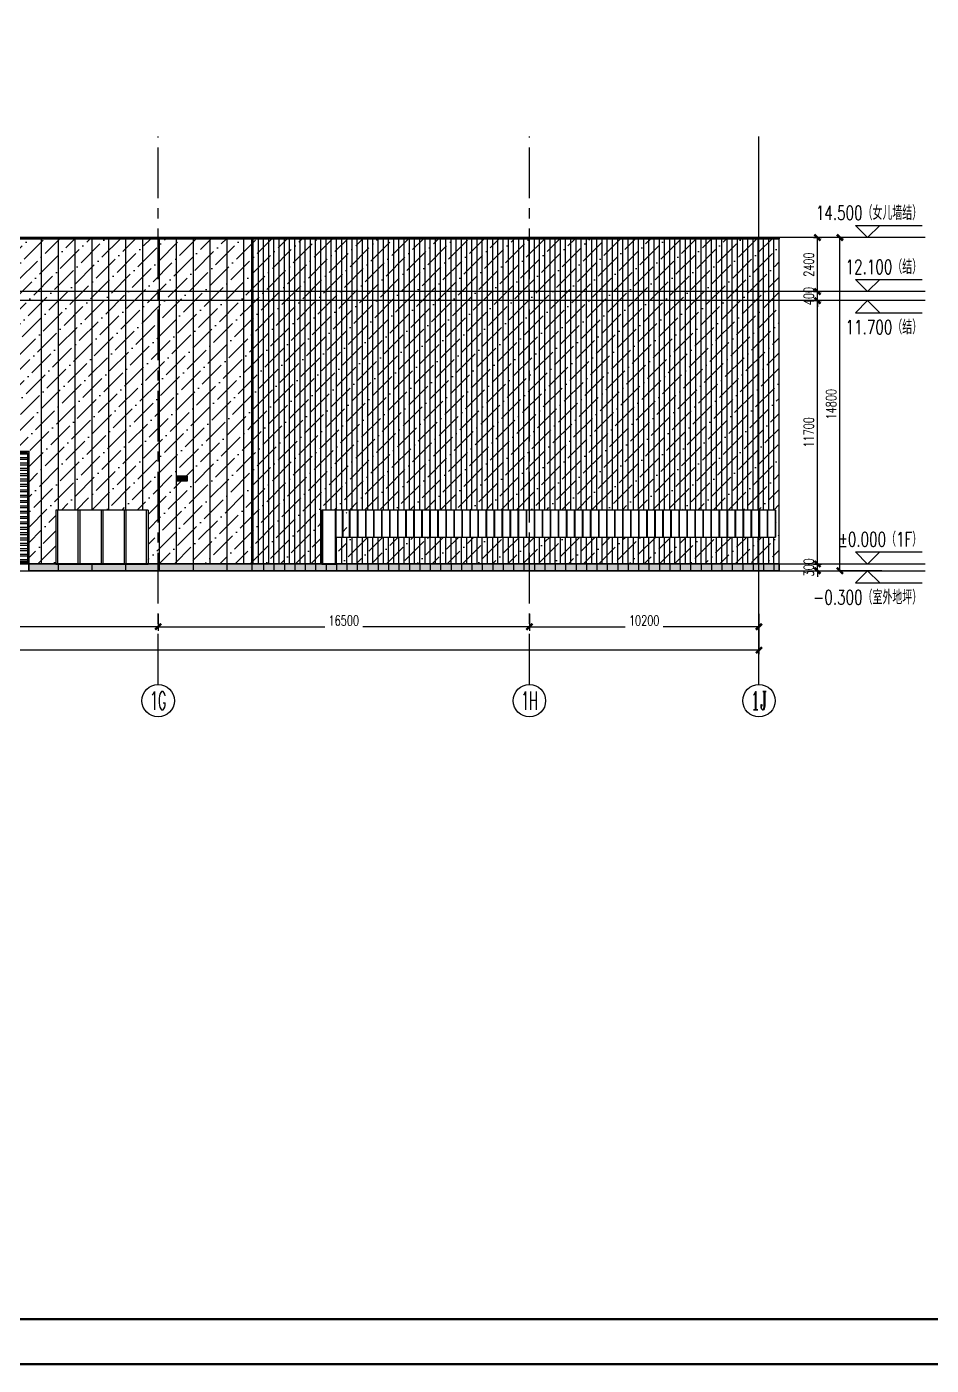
# Model space of a CAD drawing. Extents: x -2072575 to 87763, y 445513 to 805276.
# Drawn here: x -1961680 to -1921482, y 472207 to 531657 of the extents above; entities that cross this region are included whole.
import ezdxf
from ezdxf.enums import TextEntityAlignment as Align

# ---------------------------------------------------------------- set-up
doc = ezdxf.new("R2010")
doc.units = 0
doc.header["$LTSCALE"] = 1000
for name, pattern in [('__DASH', [0.35, 0.25, -0.1]), ('CENTER', [2, 1.25, -0.25, 0.25, -0.25]), ('CENTER2', [28.575, 19.05, -3.175, 3.175, -3.175]), ('DOT', [0.25, 0, -0.25]), ('DOTE', [2.42, 2, -0.2, 0.02, -0.2])]:
    doc.linetypes.add(name, pattern=pattern)
doc.layers.get('Defpoints').update_dxf_attribs({"color": 210})
for name, color, linetype in [('!ZN1-填充-8', 8, 'Continuous'), ('0-cxFrame', 155, 'Continuous'), ('112铝材投影', 112, 'Continuous'), ('3符号', 3, 'Continuous'), ('3铝板幕墙', 3, 'Continuous'), ('4玻璃幕墙', 4, 'Continuous'), ('A-AXIS-DOTE', 14, 'DOTE'), ('A-AXIS-DP', 126, 'Continuous'), ('A-HATCH-2', 251, 'Continuous'), ('A-LIN-V', 9, 'Continuous'), ('A-门窗表显示尺寸', 160, 'Continuous'), ('AS-WALL', 40, 'Continuous'), ('DIM', 173, 'Continuous'), ('DOT', 8, 'DOT'), ('DOTE', 1, 'CENTER'), ('IE-填充-JYZS', 7, 'Continuous'), ('压型钢板', 23, 'Continuous')]:
    doc.layers.add(name, color=color, linetype=linetype)
doc.layers.add('0-cxText', color=131, linetype='Continuous', lineweight=25)
doc.layers.add('A-WALL-HATCH', color=8, linetype='Continuous', lineweight=13)
doc.styles.add('_TCH_AXIS', font='COMPLEX', dxfattribs={"bigfont": 'GBCBIG'})
doc.styles.add('A-STANDARD', font='SIMPLEX', dxfattribs={"bigfont": 'GBCBIG'})
doc.styles.add('cx_tuming', font='simhei.ttf')
doc.styles.add('cx_tuqian1', font='')
doc.styles.add('DHTEXT-1', font='romans.shx', dxfattribs={"width": 0.7, "bigfont": 'chinese.shx'})
doc.styles.add('卓越符号', font='ROMANS.shx', dxfattribs={"width": 0.7, "bigfont": 'CHINESE.shx'})
doc.styles.add('黑体', font='simhei.ttf', dxfattribs={"height": 12})
doc.styles.get('cx_tuqian1').set_extended_font_data('SimSun')
doc.dimstyles.new('ZN180', dxfattribs={"dimscale": 180, "dimtxt": 2.5, "dimasz": 1.5, "dimexe": 1, "dimexo": 2, "dimgap": 0.9, "dimtad": 1, "dimdec": 0, "dimdsep": 46, "dimtxsty": 'DHTEXT-1', "dimblk": 'ARCHTICK', "dimcen": 2.5, "dimclrd": 173, "dimclre": 173, "dimclrt": 7, "dimazin": 2, "dimtfac": 1, "dimtdec": 0, "dimtix": 1, "dimtmove": 2, "dimatfit": 3, "dimfxl": 0, "dimarcsym": 0})
pattern_1 = [(45, (0, 4578.2), (252.5697, 926.08891), [1190.625, -238.125, 0, -238.125])]

# ---------------------------------------------------------------- blocks, each defined once
blk = doc.blocks.new('342432')
at = {"layer": '!ZN1-填充-8', "ltscale": 3000}
h = blk.add_hatch(dxfattribs=at)
h.set_pattern_fill('PLAST', color=141, scale=20)
h.set_pattern_definition([(0, (0, 0), (0, 63.5), []), (0, (0, 7.94), (0, 63.5), []), (0, (0, 15.875), (0, 63.5), [])])
h.paths.add_polyline_path([(-1664950, 519967), (-1664510, 519967), (-1664510, 520107), (-1664950, 520107)])
at = {"layer": '112铝材投影'}
for points in [[(-1664980, 519937), (-1664480, 519937), (-1664480, 520137), (-1664980, 520137)], [(-1664950, 519967), (-1664510, 519967), (-1664510, 520107), (-1664950, 520107)]]:
    blk.add_lwpolyline(points, close=True, dxfattribs=at)
blk = doc.blocks.new('_ArchTick')
at = {"color": 0, "linetype": 'ByBlock', "const_width": 0.4}
blk.add_lwpolyline([(-0.5, -0.5), (0.5, 0.5)], dxfattribs=at)
blk = doc.blocks.new('*D2029')
at = {"layer": 'Defpoints', "color": 0, "ltscale": 1800, "transparency": 16777216}
for p in [(0, -1855), (124800, -1855), (124800, -3824)]:
    blk.add_point(p, dxfattribs=at)
at = {"layer": 'DIM', "color": 173, "linetype": 'ByBlock', "lineweight": -2, "ltscale": 1800, "transparency": 16777216}
for p, q in [((0, -2215), (0, -4004)), ((124800, -2215), (124800, -4004)), ((0, -3824), (61456, -3824)), ((124800, -3824), (63445, -3824))]:
    blk.add_line(p, q, dxfattribs=at)
at = {"layer": 'DIM', "color": 173, "lineweight": -2, "ltscale": 1800, "transparency": 16777216, "xscale": 270, "yscale": 270, "zscale": 270, "rotation": 180}
blk.add_blockref('_ArchTick', (0, -3824), dxfattribs=at)
at = {"layer": 'DIM', "color": 173, "lineweight": -2, "ltscale": 1800, "transparency": 16777216, "xscale": 270, "yscale": 270, "zscale": 270}
blk.add_blockref('_ArchTick', (124800, -3824), dxfattribs=at)
at = {"layer": 'DIM', "color": 7, "ltscale": 1800, "transparency": 16777216, "insert": (62450, -3549), "char_height": 450, "attachment_point": 5, "style": 'DHTEXT-1'}
blk.add_mtext('124800', dxfattribs=at)
blk = doc.blocks.new('*D2030')
at = {"layer": 'Defpoints', "color": 0, "ltscale": 1800, "transparency": 16777216}
for p in [(128070, 14500), (128398, 14500), (128070, -300)]:
    blk.add_point(p, dxfattribs=at)
at = {"layer": 'DIM', "color": 173, "linetype": 'ByBlock', "lineweight": -2, "ltscale": 1800, "transparency": 16777216}
for p, q in [((128398, -300), (128398, 14500)), ((128430, 14500), (128578, 14500)), ((128430, -300), (128578, -300))]:
    blk.add_line(p, q, dxfattribs=at)
at = {"layer": 'DIM', "color": 173, "lineweight": -2, "ltscale": 1800, "transparency": 16777216, "xscale": 270, "yscale": 270, "zscale": 270}
for p, rotation in [((128398, 14500), 90), ((128398, -300), 270)]:
    blk.add_blockref('_ArchTick', p, dxfattribs=dict(at, rotation=rotation))
at = {"layer": 'DIM', "color": 7, "ltscale": 1800, "transparency": 16777216, "insert": (128011, 7100), "char_height": 450, "attachment_point": 5, "rotation": 90, "style": 'DHTEXT-1'}
blk.add_mtext('14800', dxfattribs=at)
blk = doc.blocks.new('*D2031')
at = {"layer": 'Defpoints', "color": 0, "ltscale": 1800, "transparency": 16777216}
for p in [(126870, 0), (127400, 0), (126870, -300)]:
    blk.add_point(p, dxfattribs=at)
at = {"layer": 'DIM', "color": 173, "linetype": 'ByBlock', "lineweight": -2, "ltscale": 1800, "transparency": 16777216}
for p, q in [((127230, 0), (127580, 0)), ((127400, 0), (127400, 270)), ((127400, -300), (127400, 0)), ((127230, -300), (127580, -300)), ((127400, -300), (127400, -570))]:
    blk.add_line(p, q, dxfattribs=at)
at = {"layer": 'DIM', "color": 173, "lineweight": -2, "ltscale": 1800, "transparency": 16777216, "xscale": 270, "yscale": 270, "zscale": 270}
for p, rotation in [((127400, 0), 270), ((127400, -300), 90)]:
    blk.add_blockref('_ArchTick', p, dxfattribs=dict(at, rotation=rotation))
at = {"layer": 'DIM', "color": 7, "ltscale": 1800, "transparency": 16777216, "insert": (127013, -150), "char_height": 450, "attachment_point": 5, "rotation": 90, "style": 'DHTEXT-1'}
blk.add_mtext('300', dxfattribs=at)
blk = doc.blocks.new('*D2032')
at = {"layer": 'Defpoints', "color": 0, "ltscale": 1800, "transparency": 16777216}
for p in [(126870, 11700), (127400, 11700), (126870, 0)]:
    blk.add_point(p, dxfattribs=at)
at = {"layer": 'DIM', "color": 173, "linetype": 'ByBlock', "lineweight": -2, "ltscale": 1800, "transparency": 16777216}
for p, q in [((127230, 11700), (127580, 11700)), ((127400, 0), (127400, 11700)), ((127230, 0), (127580, 0))]:
    blk.add_line(p, q, dxfattribs=at)
at = {"layer": 'DIM', "color": 173, "lineweight": -2, "ltscale": 1800, "transparency": 16777216, "xscale": 270, "yscale": 270, "zscale": 270}
for p, rotation in [((127400, 11700), 90), ((127400, 0), 270)]:
    blk.add_blockref('_ArchTick', p, dxfattribs=dict(at, rotation=rotation))
at = {"layer": 'DIM', "color": 7, "ltscale": 1800, "transparency": 16777216, "insert": (127013, 5850), "char_height": 450, "attachment_point": 5, "rotation": 90, "style": 'DHTEXT-1'}
blk.add_mtext('11700', dxfattribs=at)
blk = doc.blocks.new('*D2033')
at = {"layer": 'Defpoints', "color": 0, "ltscale": 1800, "transparency": 16777216}
for p in [(126870, 12100), (127400, 12100), (126870, 11700)]:
    blk.add_point(p, dxfattribs=at)
at = {"layer": 'DIM', "color": 173, "linetype": 'ByBlock', "lineweight": -2, "ltscale": 1800, "transparency": 16777216}
for p, q in [((127230, 12100), (127580, 12100)), ((127400, 12100), (127400, 12370)), ((127400, 11700), (127400, 12100)), ((127230, 11700), (127580, 11700)), ((127400, 11700), (127400, 11430))]:
    blk.add_line(p, q, dxfattribs=at)
at = {"layer": 'DIM', "color": 173, "lineweight": -2, "ltscale": 1800, "transparency": 16777216, "xscale": 270, "yscale": 270, "zscale": 270}
for p, rotation in [((127400, 12100), 270), ((127400, 11700), 90)]:
    blk.add_blockref('_ArchTick', p, dxfattribs=dict(at, rotation=rotation))
at = {"layer": 'DIM', "color": 7, "ltscale": 1800, "transparency": 16777216, "insert": (127013, 11900), "char_height": 450, "attachment_point": 5, "rotation": 90, "style": 'DHTEXT-1'}
blk.add_mtext('400', dxfattribs=at)
blk = doc.blocks.new('*D2034')
at = {"layer": 'Defpoints', "color": 0, "ltscale": 1800, "transparency": 16777216}
for p in [(126870, 14500), (127400, 14500), (126870, 12100)]:
    blk.add_point(p, dxfattribs=at)
at = {"layer": 'DIM', "color": 173, "linetype": 'ByBlock', "lineweight": -2, "ltscale": 1800, "transparency": 16777216}
for p, q in [((127230, 14500), (127580, 14500)), ((127400, 12100), (127400, 14500)), ((127230, 12100), (127580, 12100))]:
    blk.add_line(p, q, dxfattribs=at)
at = {"layer": 'DIM', "color": 173, "lineweight": -2, "ltscale": 1800, "transparency": 16777216, "xscale": 270, "yscale": 270, "zscale": 270}
for p, rotation in [((127400, 14500), 90), ((127400, 12100), 270)]:
    blk.add_blockref('_ArchTick', p, dxfattribs=dict(at, rotation=rotation))
at = {"layer": 'DIM', "color": 7, "ltscale": 1800, "transparency": 16777216, "insert": (127013, 13300), "char_height": 450, "attachment_point": 5, "rotation": 90, "style": 'DHTEXT-1'}
blk.add_mtext('2400', dxfattribs=at)
blk = doc.blocks.new('*D2035')
at = {"layer": 'Defpoints', "color": 0, "ltscale": 1800, "transparency": 16777216}
for p in [(114600, -1855), (124800, -1855), (124800, -2784)]:
    blk.add_point(p, dxfattribs=at)
at = {"layer": 'DIM', "color": 173, "linetype": 'ByBlock', "lineweight": -2, "ltscale": 1800, "transparency": 16777216}
for p, q in [((114600, -2215), (114600, -2964)), ((124800, -2215), (124800, -2964)), ((114600, -2784), (118856, -2784)), ((124800, -2784), (120545, -2784))]:
    blk.add_line(p, q, dxfattribs=at)
at = {"layer": 'DIM', "color": 173, "lineweight": -2, "ltscale": 1800, "transparency": 16777216, "xscale": 270, "yscale": 270, "zscale": 270, "rotation": 180}
blk.add_blockref('_ArchTick', (114600, -2784), dxfattribs=at)
at = {"layer": 'DIM', "color": 173, "lineweight": -2, "ltscale": 1800, "transparency": 16777216, "xscale": 270, "yscale": 270, "zscale": 270}
blk.add_blockref('_ArchTick', (124800, -2784), dxfattribs=at)
at = {"layer": 'DIM', "color": 7, "ltscale": 1800, "transparency": 16777216, "insert": (119700, -2509), "char_height": 450, "attachment_point": 5, "style": 'DHTEXT-1'}
blk.add_mtext('10200', dxfattribs=at)
blk = doc.blocks.new('*D2036')
at = {"layer": 'Defpoints', "color": 0, "ltscale": 1800, "transparency": 16777216}
for p in [(98100, -1855), (114600, -1855), (114600, -2784)]:
    blk.add_point(p, dxfattribs=at)
at = {"layer": 'DIM', "color": 173, "linetype": 'ByBlock', "lineweight": -2, "ltscale": 1800, "transparency": 16777216}
for p, q in [((98100, -2215), (98100, -2964)), ((114600, -2215), (114600, -2964)), ((98100, -2784), (105506, -2784)), ((114600, -2784), (107195, -2784))]:
    blk.add_line(p, q, dxfattribs=at)
at = {"layer": 'DIM', "color": 173, "lineweight": -2, "ltscale": 1800, "transparency": 16777216, "xscale": 270, "yscale": 270, "zscale": 270, "rotation": 180}
blk.add_blockref('_ArchTick', (98100, -2784), dxfattribs=at)
at = {"layer": 'DIM', "color": 173, "lineweight": -2, "ltscale": 1800, "transparency": 16777216, "xscale": 270, "yscale": 270, "zscale": 270}
blk.add_blockref('_ArchTick', (114600, -2784), dxfattribs=at)
at = {"layer": 'DIM', "color": 7, "ltscale": 1800, "transparency": 16777216, "insert": (106350, -2509), "char_height": 450, "attachment_point": 5, "style": 'DHTEXT-1'}
blk.add_mtext('16500', dxfattribs=at)
blk = doc.blocks.new('*D2037')
at = {"layer": 'Defpoints', "color": 0, "ltscale": 1800, "transparency": 16777216}
for p in [(81600, -1855), (98100, -1855), (98100, -2784)]:
    blk.add_point(p, dxfattribs=at)
at = {"layer": 'DIM', "color": 173, "linetype": 'ByBlock', "lineweight": -2, "ltscale": 1800, "transparency": 16777216}
for p, q in [((81600, -2215), (81600, -2964)), ((98100, -2215), (98100, -2964)), ((81600, -2784), (89006, -2784)), ((98100, -2784), (90695, -2784))]:
    blk.add_line(p, q, dxfattribs=at)
at = {"layer": 'DIM', "color": 173, "lineweight": -2, "ltscale": 1800, "transparency": 16777216, "xscale": 270, "yscale": 270, "zscale": 270, "rotation": 180}
blk.add_blockref('_ArchTick', (81600, -2784), dxfattribs=at)
at = {"layer": 'DIM', "color": 173, "lineweight": -2, "ltscale": 1800, "transparency": 16777216, "xscale": 270, "yscale": 270, "zscale": 270}
blk.add_blockref('_ArchTick', (98100, -2784), dxfattribs=at)
at = {"layer": 'DIM', "color": 7, "ltscale": 1800, "transparency": 16777216, "insert": (89850, -2509), "char_height": 450, "attachment_point": 5, "style": 'DHTEXT-1'}
blk.add_mtext('16500', dxfattribs=at)
blk = doc.blocks.new('卓越-轴号')
blk.add_circle((0, 0), 4)
at = {"color": 0, "style": '_TCH_AXIS', "width": 1.041667, "flags": 8}
blk.add_attdef('A', text='', height=4.48, dxfattribs=at).set_placement((-2, -2.24), (2, -2.24), align=Align.FIT)
blk = doc.blocks.new('*U137')
at = {"ltscale": 10}
blk.add_line((3.48, 0), (-6.85, 0), dxfattribs=at)
blk.add_lwpolyline([(3, 3), (0, 0), (-3, 3), (13.45, 3)])
at = {"color": 0, "style": '卓越符号', "width": 0.7, "flags": 8}
blk.add_attdef('±0.000', text='', height=3.5, dxfattribs=at).set_placement((13.45, 4.35), align=Align.RIGHT)
blk = doc.blocks.new('*U138')
at = {"ltscale": 10}
blk.add_line((3.48, 0), (-6.85, 0), dxfattribs=at)
blk.add_lwpolyline([(3, -3), (0, 0), (-3, -3), (13.45, -3)])
at = {"color": 0, "style": '卓越符号', "width": 0.7, "flags": 8}
blk.add_attdef('±0.000', text='', height=3.5, dxfattribs=at).set_placement((13.45, -7.85), align=Align.RIGHT)
blk = doc.blocks.new('TK22.A1 L(Dragon)')
at = {"layer": '0-cxFrame', "color": 7, "const_width": 0.5}
blk.add_lwpolyline([(0, 0), (-841, 0), (-841, 594), (0, 594)], close=True, dxfattribs=at)
at = {"layer": '0-cxFrame', "const_width": 0.5}
blk.add_lwpolyline([(-80, 10), (-821, 10), (-821, 584), (-80, 584)], close=True, dxfattribs=at)
at = {"style": '黑体', "flags": 4}
blk.add_attdef('图幅', text='', height=3.3, dxfattribs=at).set_placement((-40, 3), align=Align.RIGHT)
at = {"layer": '0-cxText', "flags": 4}
for tag, height, style, p in [('建设单位', 3.5, 'cx_tuming', (-45, 240)), ('项目名称', 3.5, 'cx_tuming', (-45, 210)), ('子项名称', 3.5, 'cx_tuming', (-45, 180)), ('工程编号', 3.3, 'cx_tuqian1', (-35, 165)), ('图名1', 3.5, 'cx_tuming', (-45, 87)), ('图名2', 3.5, 'cx_tuming', (-45, 79)), ('图名3', 3.5, 'cx_tuming', (-45, 71)), ('出图日期', 3.3, 'cx_tuqian1', (-39, 60)), ('专业', 3.3, 'cx_tuqian1', (-55, 52)), ('图号', 3.3, 'cx_tuqian1', (-55, 44)), ('版次', 3.3, 'cx_tuqian1', (-20, 44))]:
    blk.add_attdef(tag, text='', height=height, dxfattribs=dict(at, style=style)).set_placement(p, align=Align.MIDDLE)
at = {"layer": 'Defpoints', "color": 6, "flags": 4}
for tag, height, style, p in [('tufu', 3.3, '黑体', (-12, 12)), ('dwfname', 4, 'cx_tuqian1', (-80, 3))]:
    blk.add_attdef(tag, text='', height=height, dxfattribs=dict(at, style=style)).set_placement(p, align=Align.RIGHT)
blk = doc.blocks.new('JLM5050')
at = {"layer": 'A-HATCH-2'}
h = blk.add_hatch(dxfattribs=at)
h.set_pattern_fill('ANSI32', color=256, scale=50, angle=45)
h.set_pattern_definition([(180, (0, 0), (-1e-14, -238.125), []), (180, (-79.38, 79.38), (-1e-14, -238.125), [])])
h.paths.add_polyline_path([(-1643430, 522187), (-1638530, 522187), (-1638530, 517287), (-1643430, 517287)])
at = {"layer": 'A-AXIS-DOTE', "linetype": '__DASH', "ltscale": 2}
blk.add_line((-1640980, 517237), (-1640980, 522237), dxfattribs=at)
at = {"layer": 'A-LIN-V'}
blk.add_lwpolyline([(-1643480, 522237), (-1638480, 522237), (-1638480, 517237), (-1643480, 517237)], close=True, dxfattribs=at)
at = {"layer": 'A-门窗表显示尺寸'}
blk.add_lwpolyline([(-1643430, 522187), (-1638530, 522187), (-1638530, 517287), (-1643430, 517287)], close=True, dxfattribs=at)
at = {"layer": 'A-门窗表显示尺寸', "color": 3, "style": 'A-STANDARD', "width": 0.705882}
blk.add_text('JLM5050', height=59.5, dxfattribs=at).set_placement((-1643230, 517317))
blk = doc.blocks.new('20250821135809')
at = {"layer": 'DOT', "linetype": 'CENTER2', "ltscale": 18}
for p, q in [((132193.4, 14500), (12930.2, 14500)), ((132193.4, 12100), (12930.2, 12100)), ((132193.4, 11700), (12930.2, 11700)), ((132193.4, 0), (-7168.5, 0))]:
    blk.add_line(p, q, dxfattribs=at)
at = {"layer": 'DOTE', "ltscale": 1.8}
for p, q in [((98100, -5350), (98100, 18985.3)), ((114600, -5350), (114600, 18985.3))]:
    blk.add_line(p, q, dxfattribs=at)
at = {"layer": 'DOTE', "ltscale": 180}
blk.add_line((124800, -5350), (124800, 18985.3), dxfattribs=at)
at = {"layer": '3符号', "color": 7}
ref = blk.add_blockref('*U137', (129631.1, 14500), dxfattribs=dict(at, xscale=180, yscale=180, zscale=180))
ref.add_attrib('±0.000', '14.500（女儿墙结）', dxfattribs={"layer": '0', "color": 0, "height": 630, "style": '卓越符号', "width": 0.7}).set_placement((132052.1, 15283), align=Align.RIGHT)
ref = blk.add_blockref('*U137', (129631.1, 12100), dxfattribs=dict(at, xscale=180, yscale=180, zscale=180))
ref.add_attrib('±0.000', '12.100（结）', dxfattribs={"layer": '0', "color": 0, "height": 630, "style": '卓越符号', "width": 0.7}).set_placement((132052.1, 12883), align=Align.RIGHT)
ref = blk.add_blockref('*U138', (129631.1, 11700), dxfattribs=dict(at, xscale=180, yscale=180, zscale=180))
ref.add_attrib('±0.000', '11.700（结）', dxfattribs={"layer": '0', "color": 0, "height": 630, "style": '卓越符号', "width": 0.7}).set_placement((132052.1, 10207.4), align=Align.RIGHT)
ref = blk.add_blockref('*U137', (129631.1, 0), dxfattribs=dict(at, xscale=180, yscale=180, zscale=180))
ref.add_attrib('±0.000', '±0.000（1F）', dxfattribs={"layer": '0', "color": 0, "height": 630, "style": '卓越符号', "width": 0.7}).set_placement((132052.1, 783), align=Align.RIGHT)
ref = blk.add_blockref('*U138', (129631.1, -300), dxfattribs=dict(at, xscale=180, yscale=180, zscale=180))
ref.add_attrib('±0.000', '-0.300（室外地坪）', dxfattribs={"layer": '0', "color": 0, "height": 630, "style": '卓越符号', "width": 0.7}).set_placement((132052.1, -1792.6), align=Align.RIGHT)
ref = blk.add_blockref('卓越-轴号', (98101.1, -6070), dxfattribs=dict(at, xscale=180, yscale=180, zscale=180))
ref.add_attrib('A', '1G', dxfattribs={"layer": '0', "color": 0, "height": 806.4, "style": '_TCH_AXIS', "width": 0.568182}).set_placement((97741.1, -6473.2), (98461.1, -6473.2), align=Align.FIT)
ref = blk.add_blockref('卓越-轴号', (114601.1, -6070), dxfattribs=dict(at, xscale=180, yscale=180, zscale=180))
ref.add_attrib('A', '1H', dxfattribs={"layer": '0', "color": 0, "height": 806.4, "style": '_TCH_AXIS', "width": 0.535714}).set_placement((114241.1, -6473.2), (114961.1, -6473.2), align=Align.FIT)
ref = blk.add_blockref('卓越-轴号', (124801.1, -6070), dxfattribs=dict(at, xscale=180, yscale=180, zscale=180))
ref.add_attrib('A', '1J', dxfattribs={"layer": '0', "color": 0, "height": 806.4, "style": '_TCH_AXIS', "width": 0.721154}).set_placement((124441.1, -6473.2), (125161.1, -6473.2), align=Align.FIT)
at = {"layer": 'DIM', "ltscale": 1800}
for p1, p2, distance, picture, middle in [((126870.4, 12100), (126870.4, 14500), -529.2, '*D2034', (127012.6, 13300)), ((128070.4, -300), (128070.4, 14500), -327.8, '*D2030', (128011.2, 7100)), ((126870.4, 11700), (126870.4, 12100), -529.2, '*D2033', (127012.6, 11900)), ((126870.4, 0), (126870.4, 11700), -529.2, '*D2032', (127012.6, 5850)), ((126870.4, -300), (126870.4, 0), -529.2, '*D2031', (127012.6, -150))]:
    dim = blk.add_aligned_dim(p1=p1, p2=p2, distance=distance, dimstyle='ZN180', dxfattribs=at)
    dim.commit()
    dim.dimension.update_dxf_attribs({"geometry": picture, "text_midpoint": middle})
for base, p1, p2, picture, middle in [((124800, -3824.1), (0, -1854.7), (124800, -1854.7), '*D2029', (62450, -3549.1)), ((98100, -2784.1), (81600, -1854.7), (98100, -1854.7), '*D2037', (89850, -2509.1)), ((114600, -2784.1), (98100, -1854.7), (114600, -1854.7), '*D2036', (106350, -2509.1)), ((124800, -2784.1), (114600, -1854.7), (124800, -1854.7), '*D2035', (119700, -2509.1))]:
    dim = blk.add_linear_dim(base=base, p1=p1, p2=p2, angle=0, dimstyle='ZN180', dxfattribs=at)
    dim.commit()
    dim.dimension.update_dxf_attribs({"geometry": picture, "text_midpoint": middle, "dimtype": 129})

msp = doc.modelspace()

# ---------------------------------------------------------------- hatches: boundary and pattern name
at = {"layer": '!ZN1-填充-8'}
h = msp.add_hatch(dxfattribs=at)
h.set_pattern_fill('ANSI36', color=256, scale=300, style=0)
h.set_pattern_definition(pattern_1)
h.paths.add_polyline_path([(-1951677.7, 507804.7), (-1956289.9, 507804.7), (-1960389.9, 507804.7), (-1960389.9, 507792.9), (-1956289.9, 507792.9), (-1956289.9, 510192.9), (-1960389.9, 510192.9), (-1960389.9, 507804.7), (-1961589.9, 507804.7), (-1961589.9, 512792.9), (-1966589.9, 512792.9), (-1966589.9, 507804.7), (-1967789.9, 507804.7), (-1967789.9, 522242.9), (-1951678, 522242.9)])
h = msp.add_hatch(dxfattribs=at)
h.set_pattern_fill('ANSI36', color=256, scale=300, style=0)
h.set_pattern_definition(pattern_1)
h.paths.add_polyline_path([(-1947449.4, 510192.9), (-1947944.6, 507792.9), (-1948558.7, 507792.9), (-1948558.7, 510192.9)], flags=17)
h.paths.add_polyline_path([(-1928239.9, 508992.9), (-1928239.9, 510192.9), (-1928408.5, 510192.9), (-1928408.5, 508992.9), (-1947449.4, 508992.9), (-1947449.4, 510192.9), (-1928239.9, 510192.9), (-1928239.9, 522242.9), (-1951678, 522242.9), (-1951678, 507792.9), (-1951683.1, 507792.9), (-1951678, 507804.7), (-1928239.9, 507804.7)])
h = msp.add_hatch(dxfattribs=at)
h.set_pattern_fill('DOTS', color=141, scale=100, style=0)
h.paths.add_polyline_path([(-1961589.9, 507804.7), (-1928239.9, 507804.7), (-1928239.9, 507492.9), (-1961589.9, 507492.9)])
at = {"layer": 'IE-填充-JYZS', "ltscale": 10}
h = msp.add_hatch(dxfattribs=at)
h.set_pattern_fill('DOTS', color=141, scale=10)
h.set_pattern_definition([(0, (-2039989.896, 522242.864), (7.9375, 15.875), [0, -15.875])])
h.paths.add_polyline_path([(-2039989.9, 522292.9), (-1928239.9, 522292.9), (-1928239.9, 522242.9), (-2039989.9, 522242.9)])

# ---------------------------------------------------------------- linework, layer by layer
at = {"layer": '3铝板幕墙', "ltscale": 2000}
for p, q in [((-1960289.9, 522292.9), (-1960289.9, 522242.9)), ((-1958789.9, 522292.9), (-1958789.9, 522242.9)), ((-1957289.9, 522292.9), (-1957289.9, 522242.9)), ((-1955789.9, 522292.9), (-1955789.9, 522242.9)), ((-1954289.9, 522292.9), (-1954289.9, 522242.9)), ((-1952789.9, 522292.9), (-1952789.9, 522242.9)), ((-1951677.7, 522292.9), (-1951677.7, 522242.9)), ((-1951155.2, 522292.9), (-1951155.2, 522242.9)), ((-1950692.2, 522292.9), (-1950692.2, 522242.9)), ((-1950229.3, 522292.9), (-1950229.3, 522242.9)), ((-1949766.4, 522292.9), (-1949766.4, 522242.9)), ((-1949303.4, 522292.9), (-1949303.4, 522242.9)), ((-1948840.5, 522292.9), (-1948840.5, 522242.9)), ((-1948377.6, 522292.9), (-1948377.6, 522242.9)), ((-1947914.7, 522292.9), (-1947914.7, 522242.9)), ((-1947451.8, 522292.9), (-1947451.8, 522242.9)), ((-1946988.8, 522292.9), (-1946988.8, 522242.9)), ((-1946525.8, 522292.9), (-1946525.8, 522242.9)), ((-1946063.1, 522292.9), (-1946063.1, 522242.9)), ((-1945600.2, 522292.9), (-1945600.2, 522242.9)), ((-1945137, 522292.9), (-1945137, 522242.9)), ((-1944674.1, 522292.9), (-1944674.1, 522242.9)), ((-1944211.6, 522292.9), (-1944211.6, 522242.9)), ((-1943748.2, 522292.9), (-1943748.2, 522242.9)), ((-1943285.3, 522292.9), (-1943285.3, 522242.9)), ((-1942822.9, 522292.9), (-1942822.9, 522242.9)), ((-1942360, 522292.9), (-1942360, 522242.9)), ((-1941897.1, 522292.9), (-1941897.1, 522242.9)), ((-1941434.2, 522292.9), (-1941434.2, 522242.9)), ((-1940971.4, 522292.9), (-1940971.4, 522242.9)), ((-1940508.5, 522292.9), (-1940508.5, 522242.9)), ((-1940044.7, 522292.9), (-1940044.7, 522242.9)), ((-1939581.8, 522292.9), (-1939581.8, 522242.9)), ((-1939119.8, 522292.9), (-1939119.8, 522242.9)), ((-1938656.9, 522292.9), (-1938656.9, 522242.9)), ((-1938193, 522292.9), (-1938193, 522242.9)), ((-1937730.1, 522292.9), (-1937730.1, 522242.9)), ((-1937268.2, 522292.9), (-1937268.2, 522242.9)), ((-1936805.3, 522292.9), (-1936805.3, 522242.9)), ((-1936341.3, 522292.9), (-1936341.3, 522242.9)), ((-1935879.6, 522292.9), (-1935879.6, 522242.9)), ((-1935415.4, 522292.9), (-1935415.4, 522242.9)), ((-1934953.8, 522292.9), (-1934953.8, 522242.9)), ((-1934490.9, 522292.9), (-1934490.9, 522242.9)), ((-1934026.6, 522292.9), (-1934026.6, 522242.9)), ((-1933563.6, 522292.9), (-1933563.6, 522242.9)), ((-1933102.2, 522292.9), (-1933102.2, 522242.9)), ((-1932637.8, 522292.9), (-1932637.8, 522242.9)), ((-1932174.8, 522292.9), (-1932174.8, 522242.9)), ((-1931711.9, 522292.9), (-1931711.9, 522242.9)), ((-1931249, 522292.9), (-1931249, 522242.9)), ((-1930787.8, 522292.9), (-1930787.8, 522242.9)), ((-1930323.1, 522292.9), (-1930323.1, 522242.9)), ((-1929860.2, 522292.9), (-1929860.2, 522242.9)), ((-1929397.2, 522292.9), (-1929397.2, 522242.9)), ((-1928934.3, 522292.9), (-1928934.3, 522242.9)), ((-1928471.4, 522292.9), (-1928471.4, 522242.9)), ((-1961589.9, 507804.7), (-1961589.9, 507492.9)), ((-1960289.9, 507804.7), (-1960289.9, 507492.9)), ((-1958789.9, 507804.7), (-1958789.9, 507492.9)), ((-1957289.9, 507804.7), (-1957289.9, 507492.9)), ((-1955789.9, 507804.7), (-1955789.9, 507492.9)), ((-1954289.9, 507804.7), (-1954289.9, 507492.9)), ((-1952789.9, 507804.7), (-1952789.9, 507492.9)), ((-1951677.7, 507804.7), (-1951677.7, 507492.9)), ((-1951155.2, 507804.7), (-1951155.2, 507492.9)), ((-1950692.2, 507804.7), (-1950692.2, 507492.9)), ((-1950229.3, 507804.7), (-1950229.3, 507492.9)), ((-1949766.4, 507804.7), (-1949766.4, 507492.9)), ((-1949303.4, 507804.7), (-1949303.4, 507492.9)), ((-1948840.5, 507804.7), (-1948840.5, 507492.9)), ((-1948377.6, 507804.7), (-1948377.6, 507492.9)), ((-1947914.7, 507804.7), (-1947914.7, 507492.9)), ((-1947451.8, 507804.7), (-1947451.8, 507492.9)), ((-1946988.8, 507804.7), (-1946988.8, 507492.9)), ((-1946525.8, 507804.7), (-1946525.8, 507492.9)), ((-1946063.1, 507804.7), (-1946063.1, 507492.9)), ((-1945600.2, 507804.7), (-1945600.2, 507492.9)), ((-1945137, 507804.7), (-1945137, 507492.9)), ((-1944674.1, 507804.7), (-1944674.1, 507492.9)), ((-1944211.6, 507804.7), (-1944211.6, 507492.9)), ((-1943748.2, 507804.7), (-1943748.2, 507492.9)), ((-1943285.3, 507804.7), (-1943285.3, 507492.9)), ((-1942822.9, 507804.7), (-1942822.9, 507492.9)), ((-1942360, 507804.7), (-1942360, 507492.9)), ((-1941897.1, 507804.7), (-1941897.1, 507492.9)), ((-1941434.2, 507804.7), (-1941434.2, 507492.9)), ((-1940971.4, 507804.7), (-1940971.4, 507492.9)), ((-1940508.5, 507804.7), (-1940508.5, 507492.9)), ((-1940044.7, 507804.7), (-1940044.7, 507492.9)), ((-1939581.8, 507804.7), (-1939581.8, 507492.9)), ((-1939119.8, 507804.7), (-1939119.8, 507492.9)), ((-1938656.9, 507804.7), (-1938656.9, 507492.9)), ((-1938193, 507804.7), (-1938193, 507492.9)), ((-1937730.1, 507804.7), (-1937730.1, 507492.9)), ((-1937268.2, 507804.7), (-1937268.2, 507492.9)), ((-1936805.3, 507804.7), (-1936805.3, 507492.9)), ((-1936341.3, 507804.7), (-1936341.3, 507492.9)), ((-1935879.6, 507804.7), (-1935879.6, 507492.9)), ((-1935415.4, 507804.7), (-1935415.4, 507492.9)), ((-1934953.8, 507804.7), (-1934953.8, 507492.9)), ((-1934490.9, 507804.7), (-1934490.9, 507492.9)), ((-1934026.6, 507804.7), (-1934026.6, 507492.9)), ((-1933563.6, 507804.7), (-1933563.6, 507492.9)), ((-1933102.2, 507804.7), (-1933102.2, 507492.9)), ((-1932637.8, 507804.7), (-1932637.8, 507492.9)), ((-1932174.8, 507804.7), (-1932174.8, 507492.9)), ((-1931711.9, 507804.7), (-1931711.9, 507492.9)), ((-1931249, 507804.7), (-1931249, 507492.9)), ((-1930787.8, 507804.7), (-1930787.8, 507492.9)), ((-1930323.1, 507804.7), (-1930323.1, 507492.9)), ((-1929860.2, 507804.7), (-1929860.2, 507492.9)), ((-1929397.2, 507804.7), (-1929397.2, 507492.9)), ((-1928934.3, 507804.7), (-1928934.3, 507492.9)), ((-1928471.4, 507804.7), (-1928471.4, 507492.9))]:
    msp.add_line(p, q, dxfattribs=at)
at = {"layer": '3铝板幕墙', "ltscale": 10}
msp.add_line((-1928239.9, 507804.7), (-1961589.9, 507804.7), dxfattribs=at)
msp.add_lwpolyline([(-2039989.9, 522292.9), (-1928239.9, 522292.9), (-1928239.9, 522242.9), (-2039989.9, 522242.9)], close=True, dxfattribs=at)
at = {"layer": '3铝板幕墙', "ltscale": 2000}
msp.add_lwpolyline([(-1961589.9, 507804.7), (-1928239.9, 507804.7), (-1928239.9, 507492.9), (-1961589.9, 507492.9)], close=True, dxfattribs=at)
at = {"layer": '4玻璃幕墙', "ltscale": 1.5}
for p, q in [((-1960389.9, 510192.9), (-1960389.9, 507792.9)), ((-1956289.9, 510192.9), (-1960389.9, 510192.9)), ((-1960309.9, 510192.9), (-1960309.9, 507792.9)), ((-1959404.9, 510192.9), (-1959404.9, 507792.9)), ((-1959324.9, 510192.9), (-1959324.9, 507792.9)), ((-1958379.9, 510192.9), (-1958379.9, 507792.9)), ((-1958299.9, 510192.9), (-1958299.9, 507792.9)), ((-1957354.9, 510192.9), (-1957354.9, 507792.9)), ((-1957274.9, 510192.9), (-1957274.9, 507792.9)), ((-1956369.9, 510192.9), (-1956369.9, 507792.9)), ((-1956289.9, 510192.9), (-1956289.9, 507792.9)), ((-1948558.7, 510192.9), (-1948558.7, 507792.9)), ((-1928408.5, 510192.9), (-1948558.7, 510192.9)), ((-1948537, 510192.9), (-1948537, 507792.9)), ((-1947966.3, 510192.9), (-1947966.3, 507792.9)), ((-1947944.6, 510192.9), (-1947944.6, 507792.9)), ((-1947654.9, 510192.9), (-1947654.9, 508992.9)), ((-1947633.2, 510192.9), (-1947633.2, 508992.9)), ((-1947346.4, 510192.9), (-1947346.4, 508992.9)), ((-1947324.7, 510192.9), (-1947324.7, 508992.9)), ((-1946989.3, 510192.9), (-1946989.3, 508992.9)), ((-1946967.6, 510192.9), (-1946967.6, 508992.9)), ((-1946632.2, 510192.9), (-1946632.2, 508992.9)), ((-1946610.5, 510192.9), (-1946610.5, 508992.9)), ((-1946275.2, 510192.9), (-1946275.2, 508992.9)), ((-1946253.5, 510192.9), (-1946253.5, 508992.9)), ((-1945918.1, 510192.9), (-1945918.1, 508992.9)), ((-1945896.4, 510192.9), (-1945896.4, 508992.9)), ((-1945561.1, 510192.9), (-1945561.1, 508992.9)), ((-1945539.4, 510192.9), (-1945539.4, 508992.9)), ((-1945204, 510192.9), (-1945204, 508992.9)), ((-1945182.3, 510192.9), (-1945182.3, 508992.9)), ((-1944846.9, 510192.9), (-1944846.9, 508992.9)), ((-1944825.2, 510192.9), (-1944825.2, 508992.9)), ((-1944489.9, 510192.9), (-1944489.9, 508992.9)), ((-1944468.2, 510192.9), (-1944468.2, 508992.9)), ((-1944132.8, 510192.9), (-1944132.8, 508992.9)), ((-1944111.1, 510192.9), (-1944111.1, 508992.9)), ((-1943775.8, 510192.9), (-1943775.8, 508992.9)), ((-1943754.1, 510192.9), (-1943754.1, 508992.9)), ((-1943418.7, 510192.9), (-1943418.7, 508992.9)), ((-1943397, 510192.9), (-1943397, 508992.9)), ((-1943061.7, 510192.9), (-1943061.7, 508992.9)), ((-1943039.9, 510192.9), (-1943039.9, 508992.9)), ((-1942704.6, 510192.9), (-1942704.6, 508992.9)), ((-1942682.9, 510192.9), (-1942682.9, 508992.9)), ((-1942347.5, 510192.9), (-1942347.5, 508992.9)), ((-1942325.8, 510192.9), (-1942325.8, 508992.9)), ((-1941990.5, 510192.9), (-1941990.5, 508992.9)), ((-1941968.8, 510192.9), (-1941968.8, 508992.9)), ((-1941633.4, 510192.9), (-1941633.4, 508992.9)), ((-1941611.7, 510192.9), (-1941611.7, 508992.9)), ((-1941276.4, 510192.9), (-1941276.4, 508992.9)), ((-1941254.7, 510192.9), (-1941254.7, 508992.9)), ((-1940919.3, 510192.9), (-1940919.3, 508992.9)), ((-1940897.6, 510192.9), (-1940897.6, 508992.9)), ((-1940562.2, 510192.9), (-1940562.2, 508992.9)), ((-1940540.5, 510192.9), (-1940540.5, 508992.9)), ((-1940204.7, 510192.9), (-1940204.7, 508992.9)), ((-1940182.9, 510192.9), (-1940182.9, 508992.9)), ((-1939848.7, 510192.9), (-1939848.7, 508992.9)), ((-1939827, 510192.9), (-1939827, 508992.9)), ((-1939491.1, 510192.9), (-1939491.1, 508992.9)), ((-1939469.4, 510192.9), (-1939469.4, 508992.9)), ((-1939134, 510192.9), (-1939134, 508992.9)), ((-1939112.3, 510192.9), (-1939112.3, 508992.9)), ((-1938777, 510192.9), (-1938777, 508992.9)), ((-1938755.2, 510192.9), (-1938755.2, 508992.9)), ((-1938419.9, 510192.9), (-1938419.9, 508992.9)), ((-1938398.2, 510192.9), (-1938398.2, 508992.9)), ((-1938062.8, 510192.9), (-1938062.8, 508992.9)), ((-1938041.1, 510192.9), (-1938041.1, 508992.9)), ((-1937705.8, 510192.9), (-1937705.8, 508992.9)), ((-1937684.1, 510192.9), (-1937684.1, 508992.9)), ((-1937348.7, 510192.9), (-1937348.7, 508992.9)), ((-1937327, 510192.9), (-1937327, 508992.9)), ((-1936991.6, 510192.9), (-1936991.6, 508992.9)), ((-1936969.9, 510192.9), (-1936969.9, 508992.9)), ((-1936634.6, 510192.9), (-1936634.6, 508992.9)), ((-1936612.8, 510192.9), (-1936612.8, 508992.9)), ((-1936277.5, 510192.9), (-1936277.5, 508992.9)), ((-1936255.8, 510192.9), (-1936255.8, 508992.9)), ((-1935920.5, 510192.9), (-1935920.5, 508992.9)), ((-1935898.8, 510192.9), (-1935898.8, 508992.9)), ((-1935563.4, 510192.9), (-1935563.4, 508992.9)), ((-1935541.7, 510192.9), (-1935541.7, 508992.9)), ((-1935206.4, 510192.9), (-1935206.4, 508992.9)), ((-1935184.7, 510192.9), (-1935184.7, 508992.9)), ((-1934849.3, 510192.9), (-1934849.3, 508992.9)), ((-1934827.6, 510192.9), (-1934827.6, 508992.9)), ((-1934492.2, 510192.9), (-1934492.2, 508992.9)), ((-1934470.5, 510192.9), (-1934470.5, 508992.9)), ((-1934135.2, 510192.9), (-1934135.2, 508992.9)), ((-1934113.5, 510192.9), (-1934113.5, 508992.9)), ((-1933778.1, 510192.9), (-1933778.1, 508992.9)), ((-1933756.4, 510192.9), (-1933756.4, 508992.9)), ((-1933421.1, 510192.9), (-1933421.1, 508992.9)), ((-1933399.4, 510192.9), (-1933399.4, 508992.9)), ((-1933064, 510192.9), (-1933064, 508992.9)), ((-1933042.3, 510192.9), (-1933042.3, 508992.9)), ((-1932707, 510192.9), (-1932707, 508992.9)), ((-1932685.2, 510192.9), (-1932685.2, 508992.9)), ((-1932349.9, 510192.9), (-1932349.9, 508992.9)), ((-1932328.2, 510192.9), (-1932328.2, 508992.9)), ((-1931992.8, 510192.9), (-1931992.8, 508992.9)), ((-1931971.1, 510192.9), (-1931971.1, 508992.9)), ((-1931635.8, 510192.9), (-1931635.8, 508992.9)), ((-1931614.1, 510192.9), (-1931614.1, 508992.9)), ((-1931278.7, 510192.9), (-1931278.7, 508992.9)), ((-1931257, 510192.9), (-1931257, 508992.9)), ((-1930921.6, 510192.9), (-1930921.6, 508992.9)), ((-1930899.9, 510192.9), (-1930899.9, 508992.9)), ((-1930564.5, 510192.9), (-1930564.5, 508992.9)), ((-1930542.8, 510192.9), (-1930542.8, 508992.9)), ((-1930207.5, 510192.9), (-1930207.5, 508992.9)), ((-1930185.7, 510192.9), (-1930185.7, 508992.9)), ((-1929850.5, 510192.9), (-1929850.5, 508992.9)), ((-1929828.8, 510192.9), (-1929828.8, 508992.9)), ((-1929493.4, 510192.9), (-1929493.4, 508992.9)), ((-1929471.7, 510192.9), (-1929471.7, 508992.9)), ((-1929136.4, 510192.9), (-1929136.4, 508992.9)), ((-1929114.7, 510192.9), (-1929114.7, 508992.9)), ((-1928779.3, 510192.9), (-1928779.3, 508992.9)), ((-1928757.6, 510192.9), (-1928757.6, 508992.9)), ((-1928419.8, 510192.9), (-1928419.8, 508992.9)), ((-1928408.5, 510192.9), (-1928408.5, 508992.9)), ((-1947944.6, 508992.9), (-1928408.5, 508992.9)), ((-1960389.9, 507792.9), (-1956289.9, 507792.9)), ((-1948558.7, 507792.9), (-1947944.6, 507792.9))]:
    msp.add_line(p, q, dxfattribs=at)
msp.add_lwpolyline([(-1947944.6, 507792.9), (-1947944.6, 508992.9), (-1928408.5, 508992.9), (-1928408.5, 510192.9), (-1948558.7, 510192.9), (-1948558.7, 507792.9), (-1947944.6, 507792.9)], dxfattribs=at)
at = {"layer": 'A-LIN-V'}
for p, q in [((-2038739.9, 522292.9), (-1928239.9, 522292.9)), ((-2038739.9, 522242.9), (-1928239.9, 522242.9)), ((-1951678, 522292.9), (-1951678, 507492.9)), ((-1928239.9, 507492.9), (-1928239.9, 522292.9)), ((-1961589.9, 507792.9), (-1961589.9, 507492.9))]:
    msp.add_line(p, q, dxfattribs=at)
at = {"layer": 'AS-WALL'}
msp.add_line((-2061108.4, 507492.9), (-1921746.5, 507492.9), dxfattribs=at)
at = {"layer": '压型钢板', "ltscale": 10}
for p, q in [((-1961039.9, 522242.9), (-1961039.9, 507804.7)), ((-1960289.9, 522242.9), (-1960289.9, 510192.9)), ((-1959539.9, 522242.9), (-1959539.9, 510192.9)), ((-1958789.9, 522242.9), (-1958789.9, 510192.9)), ((-1958039.9, 522242.9), (-1958039.9, 510192.9)), ((-1957289.9, 522242.9), (-1957289.9, 510192.9)), ((-1956539.9, 522242.9), (-1956539.9, 510192.9)), ((-1955789.9, 522242.9), (-1955789.9, 507804.7)), ((-1955039.9, 522242.9), (-1955039.9, 507804.7)), ((-1954289.9, 522242.9), (-1954289.9, 507804.7)), ((-1953539.9, 522242.9), (-1953539.9, 507804.7)), ((-1952789.9, 522242.9), (-1952789.9, 507804.7)), ((-1952039.9, 522242.9), (-1952039.9, 507804.7)), ((-1951678, 507804.7), (-1951678, 522242.9)), ((-1951677.7, 507804.7), (-1951677.7, 522242.9)), ((-1951618.1, 507804.7), (-1951618.1, 522242.9)), ((-1951386.6, 507804.7), (-1951386.6, 522242.9)), ((-1951155.2, 507804.7), (-1951155.2, 522242.9)), ((-1950923.7, 507804.7), (-1950923.7, 522242.9)), ((-1950692.2, 507804.7), (-1950692.2, 522242.9)), ((-1950460.8, 507804.7), (-1950460.8, 522242.9)), ((-1950229.3, 507804.7), (-1950229.3, 522242.9)), ((-1949997.8, 507804.7), (-1949997.8, 522242.9)), ((-1949766.4, 507804.7), (-1949766.4, 522242.9)), ((-1949534.9, 507804.7), (-1949534.9, 522242.9)), ((-1949303.4, 507804.7), (-1949303.4, 522242.9)), ((-1949072, 507804.7), (-1949072, 522242.9)), ((-1948840.5, 507804.7), (-1948840.5, 522242.9)), ((-1948609, 507804.7), (-1948609, 522242.9)), ((-1948377.6, 510192.9), (-1948377.6, 522242.9)), ((-1948146.1, 510192.9), (-1948146.1, 522242.9)), ((-1947914.7, 510192.9), (-1947914.7, 522242.9)), ((-1947683.2, 510192.9), (-1947683.2, 522242.9)), ((-1947451.8, 510192.9), (-1947451.8, 522242.9)), ((-1947220.3, 510192.9), (-1947220.3, 522242.9)), ((-1946988.8, 510192.9), (-1946988.8, 522242.9)), ((-1946757.5, 510192.9), (-1946757.5, 522242.9)), ((-1946525.8, 510192.9), (-1946525.8, 522242.9)), ((-1946294.6, 510192.9), (-1946294.6, 522242.9)), ((-1946063.1, 510192.9), (-1946063.1, 522242.9)), ((-1945831.7, 510192.9), (-1945831.7, 522242.9)), ((-1945600.2, 510192.9), (-1945600.2, 522242.9)), ((-1945368.5, 510192.9), (-1945368.5, 522242.9)), ((-1945137, 510192.9), (-1945137, 522242.9)), ((-1944905.6, 510192.9), (-1944905.6, 522242.9)), ((-1944674.1, 510192.9), (-1944674.1, 522242.9)), ((-1944442.6, 510192.9), (-1944442.6, 522242.9)), ((-1944211.6, 510192.9), (-1944211.6, 522242.9)), ((-1943979.7, 510192.9), (-1943979.7, 522242.9)), ((-1943748.2, 510192.9), (-1943748.2, 522242.9)), ((-1943516.8, 510192.9), (-1943516.8, 522242.9)), ((-1943285.3, 510192.9), (-1943285.3, 522242.9)), ((-1943054.4, 510192.9), (-1943054.4, 522242.9)), ((-1942822.9, 510192.9), (-1942822.9, 522242.9)), ((-1942590.9, 510192.9), (-1942590.9, 522242.9)), ((-1942360, 510192.9), (-1942360, 522242.9)), ((-1942128.6, 510192.9), (-1942128.6, 522242.9)), ((-1941897.1, 510192.9), (-1941897.1, 522242.9)), ((-1941665, 510192.9), (-1941665, 522242.9)), ((-1941434.2, 510192.9), (-1941434.2, 522242.9)), ((-1941202.8, 510192.9), (-1941202.8, 522242.9)), ((-1940971.4, 510192.9), (-1940971.4, 522242.9)), ((-1940739.1, 510192.9), (-1940739.1, 522242.9)), ((-1940508.5, 510192.9), (-1940508.5, 522242.9)), ((-1940276.2, 510192.9), (-1940276.2, 522242.9)), ((-1940044.7, 510192.9), (-1940044.7, 522242.9)), ((-1939814.1, 510192.9), (-1939814.1, 522242.9)), ((-1939581.8, 510192.9), (-1939581.8, 522242.9)), ((-1939351.2, 510192.9), (-1939351.2, 522242.9)), ((-1939119.8, 510192.9), (-1939119.8, 522242.9)), ((-1938888.4, 510192.9), (-1938888.4, 522242.9)), ((-1938656.9, 510192.9), (-1938656.9, 522242.9)), ((-1938425.5, 510192.9), (-1938425.5, 522242.9)), ((-1938193, 510192.9), (-1938193, 522242.9)), ((-1937961.5, 510192.9), (-1937961.5, 522242.9)), ((-1937730.1, 510192.9), (-1937730.1, 522242.9)), ((-1937499.7, 510192.9), (-1937499.7, 522242.9)), ((-1937268.2, 510192.9), (-1937268.2, 522242.9)), ((-1937036.8, 510192.9), (-1937036.8, 522242.9)), ((-1936805.3, 510192.9), (-1936805.3, 522242.9)), ((-1936572.7, 510192.9), (-1936572.7, 522242.9)), ((-1936341.3, 510192.9), (-1936341.3, 522242.9)), ((-1936109.8, 510192.9), (-1936109.8, 522242.9)), ((-1935879.6, 510192.9), (-1935879.6, 522242.9)), ((-1935648.1, 510192.9), (-1935648.1, 522242.9)), ((-1935415.4, 510192.9), (-1935415.4, 522242.9)), ((-1935185.2, 510192.9), (-1935185.2, 522242.9)), ((-1934953.8, 510192.9), (-1934953.8, 522242.9)), ((-1934721, 510192.9), (-1934721, 522242.9)), ((-1934490.9, 510192.9), (-1934490.9, 522242.9)), ((-1934258.1, 510192.9), (-1934258.1, 522242.9)), ((-1934026.6, 510192.9), (-1934026.6, 522242.9)), ((-1933795.1, 510192.9), (-1933795.1, 522242.9)), ((-1933563.6, 510192.9), (-1933563.6, 522242.9)), ((-1933332.2, 510192.9), (-1933332.2, 522242.9)), ((-1933102.2, 510192.9), (-1933102.2, 522242.9)), ((-1932870.8, 510192.9), (-1932870.8, 522242.9)), ((-1932637.8, 510192.9), (-1932637.8, 522242.9)), ((-1932407.9, 510192.9), (-1932407.9, 522242.9)), ((-1932174.8, 510192.9), (-1932174.8, 522242.9)), ((-1931945, 510192.9), (-1931945, 522242.9)), ((-1931711.9, 510192.9), (-1931711.9, 522242.9)), ((-1931482.1, 510192.9), (-1931482.1, 522242.9)), ((-1931249, 510192.9), (-1931249, 522242.9)), ((-1931019.2, 510192.9), (-1931019.2, 522242.9)), ((-1930787.8, 510192.9), (-1930787.8, 522242.9)), ((-1930554.6, 510192.9), (-1930554.6, 522242.9)), ((-1930323.1, 510192.9), (-1930323.1, 522242.9)), ((-1930091.6, 510192.9), (-1930091.6, 522242.9)), ((-1929860.2, 510192.9), (-1929860.2, 522242.9)), ((-1929628.7, 510192.9), (-1929628.7, 522242.9)), ((-1929397.2, 510192.9), (-1929397.2, 522242.9)), ((-1929167.7, 510192.9), (-1929167.7, 522242.9)), ((-1928934.3, 510192.9), (-1928934.3, 522242.9)), ((-1928704.8, 510192.9), (-1928704.8, 522242.9)), ((-1928471.4, 510192.9), (-1928471.4, 522242.9)), ((-1928239.9, 507804.7), (-1928239.9, 522242.9)), ((-1947914.7, 507804.7), (-1947914.7, 508992.9)), ((-1947683.2, 507804.7), (-1947683.2, 508992.9)), ((-1947451.8, 507804.7), (-1947451.8, 508992.9)), ((-1947220.3, 507804.7), (-1947220.3, 508992.9)), ((-1946988.8, 507804.7), (-1946988.8, 508992.9)), ((-1946757.5, 507804.7), (-1946757.5, 508992.9)), ((-1946525.8, 507804.7), (-1946525.8, 508992.9)), ((-1946294.6, 507804.7), (-1946294.6, 508992.9)), ((-1946063.1, 507804.7), (-1946063.1, 508992.9)), ((-1945831.7, 507804.7), (-1945831.7, 508992.9)), ((-1945600.2, 507804.7), (-1945600.2, 508992.9)), ((-1945368.5, 507804.7), (-1945368.5, 508992.9)), ((-1945137, 507804.7), (-1945137, 508992.9)), ((-1944905.6, 507804.7), (-1944905.6, 508992.9)), ((-1944674.1, 507804.7), (-1944674.1, 508992.9)), ((-1944442.6, 507804.7), (-1944442.6, 508992.9)), ((-1944211.6, 507804.7), (-1944211.6, 508992.9)), ((-1943979.7, 507804.7), (-1943979.7, 508992.9)), ((-1943748.2, 507804.7), (-1943748.2, 508992.9)), ((-1943516.8, 507804.7), (-1943516.8, 508992.9)), ((-1943285.3, 507804.7), (-1943285.3, 508992.9)), ((-1943054.4, 507804.7), (-1943054.4, 508992.9)), ((-1942822.9, 507804.7), (-1942822.9, 508992.9)), ((-1942590.9, 507804.7), (-1942590.9, 508992.9)), ((-1942360, 507804.7), (-1942360, 508992.9)), ((-1942128.6, 507804.7), (-1942128.6, 508992.9)), ((-1941897.1, 507804.7), (-1941897.1, 508992.9)), ((-1941665, 507804.7), (-1941665, 508992.9)), ((-1941434.2, 507804.7), (-1941434.2, 508992.9)), ((-1941202.8, 507804.7), (-1941202.8, 508992.9)), ((-1940971.4, 507804.7), (-1940971.4, 508992.9)), ((-1940739.1, 507804.7), (-1940739.1, 508992.9)), ((-1940508.5, 507804.7), (-1940508.5, 508992.9)), ((-1940276.2, 507804.7), (-1940276.2, 508992.9)), ((-1940044.7, 507804.7), (-1940044.7, 508992.9)), ((-1939814.1, 507804.7), (-1939814.1, 508992.9)), ((-1939581.8, 507804.7), (-1939581.8, 508992.9)), ((-1939351.2, 507804.7), (-1939351.2, 508992.9)), ((-1939119.8, 507804.7), (-1939119.8, 508992.9)), ((-1938888.4, 507804.7), (-1938888.4, 508992.9)), ((-1938656.9, 507804.7), (-1938656.9, 508992.9)), ((-1938425.5, 507804.7), (-1938425.5, 508992.9)), ((-1938193, 507804.7), (-1938193, 508992.9)), ((-1937961.5, 507804.7), (-1937961.5, 508992.9)), ((-1937730.1, 507804.7), (-1937730.1, 508992.9)), ((-1937499.7, 507804.7), (-1937499.7, 508992.9)), ((-1937268.2, 507804.7), (-1937268.2, 508992.9)), ((-1937036.8, 507804.7), (-1937036.8, 508992.9)), ((-1936805.3, 507804.7), (-1936805.3, 508992.9)), ((-1936572.7, 507804.7), (-1936572.7, 508992.9)), ((-1936341.3, 507804.7), (-1936341.3, 508992.9)), ((-1936109.8, 507804.7), (-1936109.8, 508992.9)), ((-1935879.6, 507804.7), (-1935879.6, 508992.9)), ((-1935648.1, 507804.7), (-1935648.1, 508992.9)), ((-1935415.4, 507804.7), (-1935415.4, 508992.9)), ((-1935185.2, 507804.7), (-1935185.2, 508992.9)), ((-1934953.8, 507804.7), (-1934953.8, 508992.9)), ((-1934721, 507804.7), (-1934721, 508992.9)), ((-1934490.9, 507804.7), (-1934490.9, 508992.9)), ((-1934258.1, 507804.7), (-1934258.1, 508992.9)), ((-1934026.6, 507804.7), (-1934026.6, 508992.9)), ((-1933795.1, 507804.7), (-1933795.1, 508992.9)), ((-1933563.6, 507804.7), (-1933563.6, 508992.9)), ((-1933332.2, 507804.7), (-1933332.2, 508992.9)), ((-1933102.2, 507804.7), (-1933102.2, 508992.9)), ((-1932870.8, 507804.7), (-1932870.8, 508992.9)), ((-1932637.8, 507804.7), (-1932637.8, 508992.9)), ((-1932407.9, 507804.7), (-1932407.9, 508992.9)), ((-1932174.8, 507804.7), (-1932174.8, 508992.9)), ((-1931945, 507804.7), (-1931945, 508992.9)), ((-1931711.9, 507804.7), (-1931711.9, 508992.9)), ((-1931482.1, 507804.7), (-1931482.1, 508992.9)), ((-1931249, 507804.7), (-1931249, 508992.9)), ((-1931019.2, 507804.7), (-1931019.2, 508992.9)), ((-1930787.8, 507804.7), (-1930787.8, 508992.9)), ((-1930554.6, 507804.7), (-1930554.6, 508992.9)), ((-1930323.1, 507804.7), (-1930323.1, 508992.9)), ((-1930091.6, 507804.7), (-1930091.6, 508992.9)), ((-1929860.2, 507804.7), (-1929860.2, 508992.9)), ((-1929628.7, 507804.7), (-1929628.7, 508992.9)), ((-1929397.2, 507804.7), (-1929397.2, 508992.9)), ((-1929167.7, 507804.7), (-1929167.7, 508992.9)), ((-1928934.3, 507804.7), (-1928934.3, 508992.9)), ((-1928704.8, 507804.7), (-1928704.8, 508992.9)), ((-1928471.4, 507804.7), (-1928471.4, 508992.9))]:
    msp.add_line(p, q, dxfattribs=at)

# ---------------------------------------------------------------- block references
at = {"layer": '0-cxFrame', "xscale": 200, "yscale": 200, "zscale": 200}
msp.add_blockref('TK22.A1 L(Dragon)', (-1904324.8, 472257.2), dxfattribs=at)
at = {"layer": 'A-AXIS-DP', "ltscale": 2800}
msp.add_blockref('20250821135809', (-2053939.9, 507792.9), dxfattribs=at)
at = {"layer": 'A-LIN-V'}
msp.add_blockref('JLM5050', (-323109.7, -9432.8), dxfattribs=at)
at = {"layer": 'A-WALL-HATCH'}
msp.add_blockref('342432', (-290059.7, -8444.6), dxfattribs=at)

doc.saveas('drawing.dxf')
